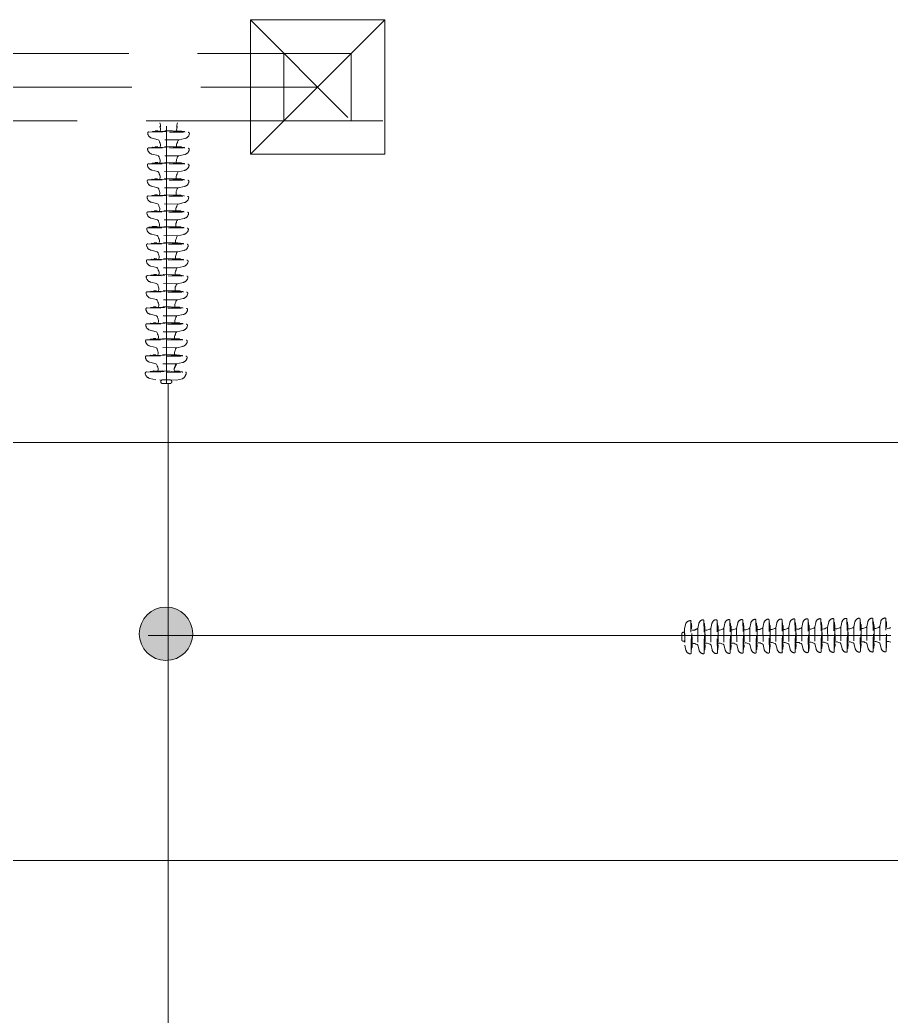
# Model space of a CAD drawing. Header units: inches. Extents: x 3989 to 4711, y 2881 to 3348.
# Drawn here: x 4148.24 to 4179.83, y 3228.33 to 3264.44 of the extents above; entities that cross this region are included whole.
import ezdxf

# ---------------------------------------------------------------- set-up
doc = ezdxf.new("R2010")
doc.units = ezdxf.units.IN
doc.header["$MEASUREMENT"] = 0
doc.linetypes.add('DASHED', pattern=[0.75, 0.5, -0.25])
doc.layers.add('COTAS', color=4, linetype='Continuous')
doc.layers.add('medidas', color=3, linetype='Continuous')

# ---------------------------------------------------------------- blocks, each defined once
blk = doc.blocks.new('*U13')
at = {"color": 0, "linetype": 'DASHED', "lineweight": 0}
for p, q in [((-106.07, -91.437), (-106.061, -90.5)), ((-106.07, -90.58), (-106.062, -90.58)), ((-106.054, -91.549), (-106.042, -90.389)), ((-106.052, -90.492), (-106.043, -90.492)), ((-105.857, -90.489), (-105.817, -90.669)), ((-105.602, -91.442), (-105.593, -90.505)), ((-105.602, -90.584), (-105.593, -90.584)), ((-105.586, -91.554), (-105.574, -90.394)), ((-105.584, -90.496), (-105.575, -90.496)), ((-105.388, -90.494), (-105.348, -90.673)), ((-105.134, -91.447), (-105.124, -90.51)), ((-105.134, -90.59), (-105.125, -90.59)), ((-105.118, -91.559), (-105.106, -90.399)), ((-105.116, -90.501), (-105.107, -90.502)), ((-104.92, -90.499), (-104.88, -90.679)), ((-104.659, -91.452), (-104.649, -90.515)), ((-104.659, -90.594), (-104.65, -90.594)), ((-104.643, -91.563), (-104.631, -90.403)), ((-104.64, -90.506), (-104.632, -90.506)), ((-104.445, -90.503), (-104.405, -90.683)), ((-104.184, -91.456), (-104.174, -90.519)), ((-104.183, -90.599), (-104.175, -90.599)), ((-104.167, -91.568), (-104.156, -90.408)), ((-104.165, -90.511), (-104.157, -90.511)), ((-103.97, -90.508), (-103.93, -90.688)), ((-103.715, -91.461), (-103.706, -90.524)), ((-103.715, -90.604), (-103.707, -90.604)), ((-103.699, -91.573), (-103.687, -90.413)), ((-103.697, -90.516), (-103.688, -90.516)), ((-103.502, -90.513), (-103.462, -90.693)), ((-103.248, -91.537), (-103.238, -90.6)), ((-103.247, -91.466), (-103.238, -90.529)), ((-103.247, -90.609), (-103.238, -90.609)), ((-103.231, -91.578), (-103.219, -90.418)), ((-103.231, -91.578), (-103.219, -90.418)), ((-103.229, -90.521), (-103.22, -90.521)), ((-103.033, -90.518), (-102.993, -90.698)), ((-102.772, -91.471), (-102.762, -90.534)), ((-102.772, -91.471), (-102.762, -90.534)), ((-102.772, -90.613), (-102.763, -90.613)), ((-102.756, -91.582), (-102.744, -90.422)), ((-102.756, -91.582), (-102.744, -90.422)), ((-102.754, -90.525), (-102.745, -90.525)), ((-102.558, -90.522), (-102.518, -90.702)), ((-102.304, -91.475), (-102.294, -90.538)), ((-102.304, -90.618), (-102.295, -90.618)), ((-102.287, -91.587), (-102.276, -90.427)), ((-102.285, -90.53), (-102.277, -90.53)), ((-102.09, -90.527), (-102.05, -90.707)), ((-101.835, -91.481), (-101.826, -90.544)), ((-101.835, -90.623), (-101.827, -90.623)), ((-101.819, -91.592), (-101.807, -90.432)), ((-101.817, -90.535), (-101.808, -90.535)), ((-101.622, -90.532), (-101.582, -90.712)), ((-101.36, -91.485), (-101.351, -90.548)), ((-101.36, -90.627), (-101.352, -90.628)), ((-101.344, -91.597), (-101.332, -90.437)), ((-101.342, -90.539), (-101.333, -90.54)), ((-101.147, -90.537), (-101.107, -90.716)), ((-100.885, -91.49), (-100.876, -90.553)), ((-100.885, -90.632), (-100.876, -90.632)), ((-100.869, -91.601), (-100.857, -90.442)), ((-100.867, -90.544), (-100.858, -90.544)), ((-100.671, -90.542), (-100.631, -90.721)), ((-100.417, -91.495), (-100.407, -90.558)), ((-100.417, -90.637), (-100.408, -90.637)), ((-100.401, -91.606), (-100.389, -90.446)), ((-100.399, -90.549), (-100.39, -90.549)), ((-100.203, -90.546), (-100.163, -90.726)), ((-99.949, -91.5), (-99.939, -90.563)), ((-99.949, -90.642), (-99.94, -90.642)), ((-99.932, -91.611), (-99.921, -90.451)), ((-99.93, -90.554), (-99.922, -90.554)), ((-99.735, -90.551), (-99.695, -90.731)), ((-99.473, -91.504), (-99.464, -90.567)), ((-99.457, -91.616), (-99.446, -90.456)), ((-99.455, -90.559), (-99.447, -90.559)), ((-99.26, -90.556), (-99.22, -90.736)), ((-98.998, -91.502), (-98.989, -90.565)), ((-98.982, -91.614), (-98.97, -90.454)), ((-98.982, -91.621), (-98.97, -90.461)), ((-98.98, -90.557), (-98.971, -90.557)), ((-98.785, -90.554), (-98.745, -90.734)), ((-105.817, -90.669), (-105.823, -91.274)), ((-105.612, -90.677), (-105.618, -91.282)), ((-105.616, -91.085), (-105.613, -90.861)), ((-105.348, -90.673), (-105.354, -91.278)), ((-105.143, -90.682), (-105.149, -91.288)), ((-105.147, -91.09), (-105.145, -90.867)), ((-104.88, -90.679), (-104.886, -91.284)), ((-104.668, -90.687), (-104.674, -91.292)), ((-104.672, -91.095), (-104.67, -90.871)), ((-104.405, -90.683), (-104.411, -91.288)), ((-104.193, -90.692), (-104.199, -91.297)), ((-104.197, -91.099), (-104.195, -90.876)), ((-103.93, -90.688), (-103.936, -91.293)), ((-103.725, -90.696), (-103.731, -91.302)), ((-103.729, -91.104), (-103.727, -90.881)), ((-103.462, -90.693), (-103.468, -91.298)), ((-103.257, -90.702), (-103.263, -91.307)), ((-103.261, -91.109), (-103.258, -90.886)), ((-102.993, -90.698), (-102.999, -91.303)), ((-102.781, -90.706), (-102.788, -91.311)), ((-102.786, -91.114), (-102.783, -90.89)), ((-102.518, -90.702), (-102.524, -91.307)), ((-102.313, -90.711), (-102.319, -91.316)), ((-102.317, -91.119), (-102.315, -90.895)), ((-102.05, -90.707), (-102.056, -91.312)), ((-101.845, -90.716), (-101.851, -91.321)), ((-101.849, -91.124), (-101.847, -90.9)), ((-101.582, -90.712), (-101.588, -91.317)), ((-101.37, -90.72), (-101.376, -91.325)), ((-101.374, -91.128), (-101.372, -90.905)), ((-101.107, -90.716), (-101.113, -91.322)), ((-100.895, -90.725), (-100.901, -91.33)), ((-100.899, -91.133), (-100.896, -90.909)), ((-100.631, -90.721), (-100.638, -91.326)), ((-100.426, -90.73), (-100.432, -91.335)), ((-100.43, -91.138), (-100.428, -90.914)), ((-100.163, -90.726), (-100.169, -91.331)), ((-99.958, -90.735), (-99.964, -91.34)), ((-99.962, -91.143), (-99.96, -90.919)), ((-99.695, -90.731), (-99.701, -91.336)), ((-99.483, -90.74), (-99.489, -91.345)), ((-99.487, -91.147), (-99.485, -90.924)), ((-99.473, -90.647), (-99.465, -90.647)), ((-99.22, -90.736), (-99.226, -91.341)), ((-99.015, -91.414), (-99.007, -90.653)), ((-99.012, -91.145), (-99.01, -90.922)), ((-98.998, -90.645), (-98.99, -90.645)), ((-98.745, -90.734), (-98.751, -91.345)), ((-98.749, -91.141), (-98.746, -90.918)), ((-98.645, -91.143), (-98.643, -90.919)), ((-105.866, -91.453), (-105.823, -91.274)), ((-105.61, -91.362), (-105.601, -91.362)), ((-105.398, -91.457), (-105.354, -91.278)), ((-104.93, -91.462), (-104.886, -91.284)), ((-104.455, -91.467), (-104.411, -91.288)), ((-103.98, -91.472), (-103.936, -91.293)), ((-103.511, -91.477), (-103.468, -91.298)), ((-103.043, -91.482), (-102.999, -91.303)), ((-102.568, -91.486), (-102.524, -91.307)), ((-102.1, -91.491), (-102.056, -91.312)), ((-101.631, -91.496), (-101.588, -91.317)), ((-101.156, -91.5), (-101.113, -91.322)), ((-100.681, -91.505), (-100.638, -91.326)), ((-100.213, -91.51), (-100.169, -91.331)), ((-99.745, -91.515), (-99.701, -91.336)), ((-99.27, -91.52), (-99.226, -91.341)), ((-98.794, -91.524), (-98.751, -91.345)), ((-106.062, -91.446), (-106.053, -91.446)), ((-105.593, -91.451), (-105.585, -91.451)), ((-105.142, -91.367), (-105.133, -91.368)), ((-105.125, -91.456), (-105.117, -91.456)), ((-104.666, -91.372), (-104.658, -91.372)), ((-104.65, -91.46), (-104.641, -91.46)), ((-104.191, -91.377), (-104.183, -91.377)), ((-104.175, -91.465), (-104.166, -91.465)), ((-103.723, -91.381), (-103.714, -91.382)), ((-103.707, -91.47), (-103.698, -91.47)), ((-103.239, -91.546), (-103.231, -91.546)), ((-102.763, -91.479), (-102.755, -91.479)), ((-102.311, -91.396), (-102.303, -91.396)), ((-102.295, -91.484), (-102.286, -91.484)), ((-101.843, -91.401), (-101.835, -91.401)), ((-101.827, -91.489), (-101.818, -91.489)), ((-101.368, -91.405), (-101.359, -91.405)), ((-101.352, -91.494), (-101.343, -91.494)), ((-100.893, -91.41), (-100.884, -91.41)), ((-100.877, -91.499), (-100.868, -91.499)), ((-100.425, -91.415), (-100.416, -91.415)), ((-100.408, -91.503), (-100.4, -91.503)), ((-99.956, -91.42), (-99.948, -91.42)), ((-99.94, -91.508), (-99.931, -91.508)), ((-99.481, -91.424), (-99.473, -91.425)), ((-99.465, -91.513), (-99.456, -91.513))]:
    blk.add_line(p, q, dxfattribs=at)
at = {"color": 0, "lineweight": 0}
for p, q in [((-105.612, -90.677), (-105.611, -90.593)), ((-105.143, -90.682), (-105.142, -90.598)), ((-104.668, -90.687), (-104.667, -90.603)), ((-104.193, -90.692), (-104.192, -90.607)), ((-103.725, -90.696), (-103.724, -90.612)), ((-103.257, -90.702), (-103.256, -90.617)), ((-102.781, -90.706), (-102.781, -90.622)), ((-102.313, -90.711), (-102.312, -90.626)), ((-101.845, -90.716), (-101.844, -90.632)), ((-101.37, -90.72), (-101.369, -90.636)), ((-100.895, -90.725), (-100.894, -90.641)), ((-100.426, -90.73), (-100.426, -90.646)), ((-99.958, -90.735), (-99.957, -90.651)), ((-99.483, -90.74), (-99.482, -90.655)), ((-99.074, -90.802), (-99.223, -90.723)), ((-105.618, -91.354), (-105.618, -91.282)), ((-105.15, -91.359), (-105.149, -91.288)), ((-104.675, -91.363), (-104.674, -91.292)), ((-104.2, -91.368), (-104.199, -91.297)), ((-103.732, -91.373), (-103.731, -91.302)), ((-103.263, -91.378), (-103.263, -91.307)), ((-102.788, -91.382), (-102.788, -91.311)), ((-102.32, -91.387), (-102.319, -91.316)), ((-101.852, -91.392), (-101.851, -91.321)), ((-101.377, -91.397), (-101.376, -91.325)), ((-100.901, -91.401), (-100.901, -91.33)), ((-100.433, -91.406), (-100.432, -91.335)), ((-99.965, -91.411), (-99.964, -91.34)), ((-99.49, -91.416), (-99.489, -91.345)), ((-103.264, -91.449), (-103.263, -91.378))]:
    blk.add_line(p, q, dxfattribs=at)
blk.add_lwpolyline([(-98.729, -91.19), (-98.75, -91.229)], dxfattribs=at)
at = {"color": 0, "linetype": 'DASHED', "lineweight": 0}
for centre, radius, start, end in [((-106.052, -90.5), 0.00864, 89.4188, 179.4188), ((-106.008, -90.389), 0.0346, 82.7008, 179.4188), ((-106.025, -90.526), 0.173, 12.5488, 82.7008), ((-105.602, -90.593), 0.00864, 89.4188, 179.4188), ((-105.584, -90.505), 0.00864, 89.4188, 179.4188), ((-105.54, -90.394), 0.0346, 82.7008, 179.4188), ((-105.557, -90.531), 0.173, 12.5488, 82.7008), ((-105.134, -90.598), 0.00864, 89.4188, 179.4188), ((-105.116, -90.51), 0.00864, 89.4188, 179.4188), ((-105.071, -90.399), 0.0346, 82.7008, 179.4188), ((-105.089, -90.536), 0.173, 12.5488, 82.7008), ((-104.659, -90.603), 0.00864, 89.4188, 179.4188), ((-104.641, -90.515), 0.00864, 89.4188, 179.4188), ((-104.596, -90.404), 0.0346, 82.7008, 179.4188), ((-104.614, -90.541), 0.173, 12.5488, 82.7008), ((-104.184, -90.607), 0.00864, 89.4188, 179.4188), ((-104.165, -90.519), 0.00864, 89.4188, 179.4188), ((-104.121, -90.408), 0.0346, 82.7008, 179.4188), ((-104.139, -90.546), 0.173, 12.5488, 82.7008), ((-103.715, -90.612), 0.00864, 89.4188, 179.4188), ((-103.697, -90.524), 0.00864, 89.4188, 179.4188), ((-103.653, -90.413), 0.0346, 82.7008, 179.4188), ((-103.67, -90.55), 0.173, 12.5488, 82.7008), ((-103.247, -90.617), 0.00864, 89.4188, 179.4188), ((-103.229, -90.529), 0.00864, 89.4188, 179.4188), ((-103.185, -90.418), 0.0346, 82.7008, 179.4188), ((-103.202, -90.555), 0.173, 12.5488, 82.7008), ((-102.772, -90.622), 0.00864, 89.4188, 179.4188), ((-102.754, -90.534), 0.00864, 89.4188, 179.4188), ((-102.709, -90.423), 0.0346, 82.7008, 179.4188), ((-102.727, -90.56), 0.173, 12.5488, 82.7008), ((-102.304, -90.627), 0.00864, 89.4188, 179.4188), ((-102.285, -90.538), 0.00864, 89.4188, 179.4188), ((-102.241, -90.428), 0.0346, 82.7008, 179.4188), ((-102.259, -90.565), 0.173, 12.5488, 82.7008), ((-101.835, -90.632), 0.00864, 89.4188, 179.4188), ((-101.817, -90.544), 0.00864, 89.4188, 179.4188), ((-101.773, -90.433), 0.0346, 82.7008, 179.4188), ((-101.79, -90.57), 0.173, 12.5488, 82.7008), ((-101.36, -90.636), 0.00864, 89.4188, 179.4188), ((-101.342, -90.548), 0.00864, 89.4188, 179.4188), ((-101.298, -90.437), 0.0346, 82.7008, 179.4188), ((-101.315, -90.574), 0.173, 12.5488, 82.7008), ((-100.885, -90.641), 0.00864, 89.4188, 179.4188), ((-100.867, -90.553), 0.00864, 89.4188, 179.4188), ((-100.823, -90.442), 0.0346, 82.7008, 179.4188), ((-100.84, -90.579), 0.173, 12.5488, 82.7008), ((-100.417, -90.646), 0.00864, 89.4188, 179.4188), ((-100.399, -90.558), 0.00864, 89.4188, 179.4188), ((-100.354, -90.447), 0.0346, 82.7008, 179.4188), ((-100.372, -90.584), 0.173, 12.5488, 82.7008), ((-99.949, -90.651), 0.00864, 89.4188, 179.4188), ((-99.93, -90.563), 0.00864, 89.4188, 179.4188), ((-99.886, -90.452), 0.0346, 82.7008, 179.4188), ((-99.904, -90.589), 0.173, 12.5488, 82.7008), ((-99.455, -90.567), 0.00864, 89.4188, 179.4188), ((-99.411, -90.456), 0.0346, 82.7008, 179.4188), ((-99.429, -90.593), 0.173, 12.5488, 82.7008), ((-98.98, -90.565), 0.00864, 89.4188, 179.4188), ((-98.949, -90.482), 0.0346, 57.726, 154.4439), ((-98.966, -90.66), 0.21, 30.153, 80.354), ((-99.473, -90.655), 0.00864, 89.4188, 179.4188), ((-98.998, -90.653), 0.00864, 89.4188, 179.4188), ((-98.695, -90.925), 0.0522, 352.1235, 186.7141), ((-105.61, -91.354), 0.00864, 179.4188, 269.4188), ((-105.142, -91.359), 0.00864, 179.4188, 269.4188), ((-104.666, -91.363), 0.00864, 179.4188, 269.4188), ((-98.697, -91.149), 0.0522, 172.1235, 6.7141), ((-106.062, -91.437), 0.00864, 179.4188, 269.4188), ((-106.02, -91.549), 0.0346, 179.4188, 276.1367), ((-106.034, -91.412), 0.173, 276.1367, 346.2887), ((-105.593, -91.442), 0.00864, 179.4188, 269.4188), ((-105.551, -91.554), 0.0346, 179.4188, 276.1367), ((-105.566, -91.416), 0.173, 276.1367, 346.2887), ((-105.125, -91.447), 0.00864, 179.4188, 269.4188), ((-105.083, -91.559), 0.0346, 179.4188, 276.1367), ((-105.098, -91.422), 0.173, 276.1367, 346.2887), ((-104.65, -91.452), 0.00864, 179.4188, 269.4188), ((-104.608, -91.563), 0.0346, 179.4188, 276.1367), ((-104.623, -91.426), 0.173, 276.1367, 346.2887), ((-104.191, -91.368), 0.00864, 179.4188, 269.4188), ((-104.175, -91.456), 0.00864, 179.4188, 269.4188), ((-104.133, -91.568), 0.0346, 179.4188, 276.1367), ((-104.148, -91.431), 0.173, 276.1367, 346.2887), ((-103.723, -91.373), 0.00864, 179.4188, 269.4188), ((-103.707, -91.461), 0.00864, 179.4188, 269.4188), ((-103.665, -91.573), 0.0346, 179.4188, 276.1367), ((-103.679, -91.436), 0.173, 276.1367, 346.2887), ((-103.255, -91.449), 0.00864, 179.4188, 269.4188), ((-103.239, -91.537), 0.00864, 179.4188, 269.4188), ((-103.196, -91.578), 0.0346, 179.4188, 276.1367), ((-103.211, -91.441), 0.173, 276.1367, 346.2887), ((-102.78, -91.382), 0.00864, 179.4188, 269.4188), ((-102.763, -91.471), 0.00864, 179.4188, 269.4188), ((-102.721, -91.583), 0.0346, 179.4188, 276.1367), ((-102.736, -91.445), 0.173, 276.1367, 346.2887), ((-102.311, -91.387), 0.00864, 179.4188, 269.4188), ((-102.295, -91.476), 0.00864, 179.4188, 269.4188), ((-102.253, -91.587), 0.0346, 179.4188, 276.1367), ((-102.268, -91.45), 0.173, 276.1367, 346.2887), ((-101.843, -91.392), 0.00864, 179.4188, 269.4188), ((-101.827, -91.481), 0.00864, 179.4188, 269.4188), ((-101.785, -91.592), 0.0346, 179.4188, 276.1367), ((-101.799, -91.455), 0.173, 276.1367, 346.2887), ((-101.368, -91.397), 0.00864, 179.4188, 269.4188), ((-101.352, -91.485), 0.00864, 179.4188, 269.4188), ((-101.309, -91.597), 0.0346, 179.4188, 276.1367), ((-101.324, -91.459), 0.173, 276.1367, 346.2887), ((-100.893, -91.402), 0.00864, 179.4188, 269.4188), ((-100.876, -91.49), 0.00864, 179.4188, 269.4188), ((-100.834, -91.602), 0.0346, 179.4188, 276.1367), ((-100.849, -91.464), 0.173, 276.1367, 346.2887), ((-100.425, -91.406), 0.00864, 179.4188, 269.4188), ((-100.408, -91.495), 0.00864, 179.4188, 269.4188), ((-100.366, -91.607), 0.0346, 179.4188, 276.1367), ((-100.381, -91.469), 0.173, 276.1367, 346.2887), ((-99.956, -91.411), 0.00864, 179.4188, 269.4188), ((-99.94, -91.5), 0.00864, 179.4188, 269.4188), ((-99.898, -91.612), 0.0346, 179.4188, 276.1367), ((-99.913, -91.474), 0.173, 276.1367, 346.2887), ((-99.481, -91.416), 0.00864, 179.4188, 269.4188), ((-99.465, -91.504), 0.00864, 179.4188, 269.4188), ((-99.423, -91.616), 0.0346, 179.4188, 276.1367), ((-99.437, -91.479), 0.173, 276.1367, 346.2887), ((-99.006, -91.414), 0.00864, 179.4188, 269.4188), ((-98.99, -91.504), 0.00864, 179.4188, 269.4188), ((-98.948, -91.621), 0.0346, 179.4188, 276.1367), ((-98.962, -91.483), 0.173, 276.1367, 346.2887)]:
    blk.add_arc(centre, radius, start, end, dxfattribs=at)
at = {"color": 0, "lineweight": 0}
for centre, radius, start, end in [((-106.127, -90.577), 0.154, 236.2975, 287.6703), ((-105.738, -90.615), 0.0951, 214.3765, 266.1931), ((-105.659, -90.582), 0.154, 236.2975, 287.6703), ((-105.27, -90.62), 0.0951, 214.3765, 266.1931), ((-105.191, -90.586), 0.154, 236.2975, 287.6703), ((-104.802, -90.624), 0.0951, 214.3765, 266.1931), ((-104.722, -90.591), 0.154, 236.2975, 290.3874), ((-104.326, -90.629), 0.0951, 214.3765, 266.1931), ((-104.247, -90.596), 0.154, 236.2975, 290.3874), ((-103.851, -90.634), 0.0951, 214.3765, 266.1931), ((-103.772, -90.601), 0.154, 236.2975, 287.6703), ((-103.383, -90.639), 0.0951, 214.3765, 266.1931), ((-103.304, -90.606), 0.154, 236.2975, 287.6703), ((-102.915, -90.644), 0.0951, 214.3765, 266.1931), ((-102.836, -90.61), 0.154, 236.2975, 290.3874), ((-102.44, -90.648), 0.0951, 214.3765, 266.1931), ((-102.36, -90.615), 0.154, 236.2975, 287.6703), ((-101.971, -90.653), 0.0951, 214.3765, 266.1931), ((-101.892, -90.62), 0.154, 236.2975, 287.6703), ((-101.503, -90.658), 0.0951, 214.3765, 266.1931), ((-101.424, -90.625), 0.154, 236.2975, 290.3874), ((-101.028, -90.663), 0.0951, 214.3765, 266.1931), ((-100.949, -90.629), 0.154, 236.2975, 290.3874), ((-100.553, -90.668), 0.0951, 214.3765, 266.1931), ((-100.474, -90.634), 0.154, 236.2975, 287.6703), ((-100.085, -90.672), 0.0951, 214.3765, 266.1931), ((-100.005, -90.639), 0.154, 236.2975, 287.6703), ((-99.616, -90.677), 0.0951, 214.3765, 266.1931), ((-99.537, -90.644), 0.154, 236.2975, 290.3874), ((-99.141, -90.682), 0.0951, 214.3765, 266.1931), ((-99.062, -90.649), 0.154, 236.2975, 290.3874), ((-106.135, -91.359), 0.154, 71.1672, 122.5401), ((-105.745, -91.329), 0.0951, 92.6444, 144.4611), ((-105.667, -91.364), 0.154, 71.1672, 122.5401), ((-105.277, -91.334), 0.0951, 92.6444, 144.4611), ((-105.199, -91.369), 0.154, 71.1672, 122.5401), ((-104.809, -91.339), 0.0951, 92.6444, 144.4611), ((-104.73, -91.373), 0.154, 68.4501, 122.5401), ((-104.334, -91.343), 0.0951, 92.6444, 144.4611), ((-104.255, -91.378), 0.154, 68.4501, 122.5401), ((-103.859, -91.348), 0.0951, 92.6444, 144.4611), ((-103.78, -91.383), 0.154, 71.1672, 122.5401), ((-103.39, -91.353), 0.0951, 92.6444, 144.4611), ((-103.312, -91.388), 0.154, 71.1672, 122.5401), ((-102.922, -91.358), 0.0951, 92.6444, 144.4611), ((-102.844, -91.393), 0.154, 71.1672, 122.5401), ((-102.447, -91.363), 0.0951, 92.6444, 144.4611), ((-102.368, -91.397), 0.154, 71.1672, 122.5401), ((-101.979, -91.367), 0.0951, 92.6444, 144.4611), ((-101.9, -91.402), 0.154, 71.1672, 122.5401), ((-101.51, -91.372), 0.0951, 92.6444, 144.4611), ((-101.432, -91.407), 0.154, 68.4501, 122.5401), ((-101.035, -91.377), 0.0951, 92.6444, 144.4611), ((-100.957, -91.412), 0.154, 68.4501, 122.5401), ((-100.56, -91.382), 0.0951, 92.6444, 144.4611), ((-100.482, -91.417), 0.154, 71.1672, 122.5401), ((-100.092, -91.386), 0.0951, 92.6444, 144.4611), ((-100.013, -91.421), 0.154, 71.1672, 122.5401), ((-99.624, -91.391), 0.0951, 92.6444, 144.4611), ((-99.545, -91.426), 0.154, 68.4501, 122.5401), ((-99.148, -91.396), 0.0951, 92.6444, 144.4611), ((-99.07, -91.431), 0.154, 68.4501, 122.5401)]:
    blk.add_arc(centre, radius, start, end, dxfattribs=at)
at = {"layer": 'COTAS', "color": 0, "lineweight": 0}
blk.add_line((-79.29, -90.989), (-106.218, -90.989), dxfattribs=at)
at = {"layer": 'medidas', "color": 0, "lineweight": 0}
for p, q in [((-99.006, -91.423), (-98.997, -91.423)), ((-98.99, -91.512), (-98.981, -91.513))]:
    blk.add_line(p, q, dxfattribs=at)
blk = doc.blocks.new('*U14')
at = {"color": 0, "linetype": 'ByBlock', "lineweight": -2, "transparency": 16777216}
blk.add_blockref('*U13', (260, 180), dxfattribs=at)

msp = doc.modelspace()

# ---------------------------------------------------------------- hatches: boundary and pattern name
at = {"lineweight": 0}
h = msp.add_hatch(color=256, dxfattribs=at)
h.dxf.hatch_style = 1
h.paths.add_polyline_path([(4153.62024, 3243.15425), (4153.62024, 3242.12847), (4154.50468, 3242.12847, 0.01577024), (4154.5066, 3242.1895, 0.38963386)])
h.paths.add_polyline_path([(4153.62024, 3243.15425, 0.43922803), (4152.57016, 3242.1895, 0.43922803), (4153.62024, 3241.22474)])
h.paths.add_polyline_path([(4154.50468, 3242.12847), (4153.62024, 3242.12847), (4153.62024, 3241.22474, 0.37158039)])

# ---------------------------------------------------------------- linework, layer by layer
at = {"color": 0, "linetype": 'DASHED', "lineweight": 0}
for p, q in [((4152.91764, 3260.38437), (4154.34512, 3260.36989)), ((4153.04424, 3260.39373), (4153.04413, 3260.38309)), ((4153.05498, 3260.40426), (4154.20821, 3260.39256)), ((4153.153, 3260.4139), (4153.15289, 3260.40327)), ((4153.99601, 3260.41599), (4153.25131, 3260.42355)), ((4153.49424, 3260.42108), (4153.76938, 3260.41829)), ((4154.11041, 3260.40419), (4154.1103, 3260.39355)), ((4154.21874, 3260.38181), (4154.21863, 3260.37117)), ((4153.03602, 3260.1533), (4153.25618, 3260.09958)), ((4154.00088, 3260.09203), (4153.25618, 3260.09958)), ((4154.22208, 3260.14126), (4154.00088, 3260.09203)), ((4152.91179, 3259.80808), (4154.33928, 3259.7936)), ((4153.03017, 3259.577), (4153.25033, 3259.52329)), ((4153.03839, 3259.81743), (4153.03828, 3259.8068)), ((4153.04914, 3259.82797), (4154.20236, 3259.81627)), ((4153.14716, 3259.83761), (4153.14705, 3259.82697)), ((4153.99017, 3259.8397), (4153.24546, 3259.84725)), ((4153.99503, 3259.51573), (4153.25033, 3259.52329)), ((4153.48839, 3259.84479), (4153.76354, 3259.842)), ((4154.21623, 3259.56497), (4153.99503, 3259.51573)), ((4154.10456, 3259.8279), (4154.10445, 3259.81726)), ((4154.21289, 3259.80552), (4154.21278, 3259.79488)), ((4152.90551, 3259.23179), (4154.333, 3259.21731)), ((4153.03211, 3259.24115), (4153.032, 3259.23051)), ((4153.04286, 3259.25168), (4154.19608, 3259.23998)), ((4153.14087, 3259.26132), (4153.14076, 3259.25068)), ((4153.98388, 3259.26341), (4153.23918, 3259.27096)), ((4153.48211, 3259.2685), (4153.75725, 3259.26571)), ((4154.09828, 3259.25161), (4154.09817, 3259.24097)), ((4154.20661, 3259.22923), (4154.2065, 3259.21859)), ((4153.02389, 3259.00071), (4153.24405, 3258.947)), ((4153.98875, 3258.93945), (4153.24405, 3258.947)), ((4154.20995, 3258.98868), (4153.98875, 3258.93945)), ((4152.90001, 3258.64702), (4154.3275, 3258.63254)), ((4153.02661, 3258.65638), (4153.02651, 3258.64574)), ((4153.03736, 3258.66691), (4154.19058, 3258.65521)), ((4153.13538, 3258.67655), (4153.13527, 3258.66591)), ((4153.97839, 3258.67864), (4153.23369, 3258.68619)), ((4153.47662, 3258.68373), (4153.75176, 3258.68094)), ((4154.09278, 3258.66684), (4154.09267, 3258.6562)), ((4154.20111, 3258.64446), (4154.20101, 3258.63382)), ((4153.01839, 3258.41594), (4153.23855, 3258.36223)), ((4153.02068, 3258.07161), (4153.02057, 3258.06097)), ((4153.03143, 3258.08214), (4154.18465, 3258.07044)), ((4153.12944, 3258.09179), (4153.12934, 3258.08115)), ((4153.97245, 3258.09387), (4153.22775, 3258.10143)), ((4153.98325, 3258.35467), (4153.23855, 3258.36223)), ((4153.47068, 3258.09896), (4153.74583, 3258.09617)), ((4154.20445, 3258.40391), (4153.98325, 3258.35467)), ((4154.08685, 3258.08207), (4154.08674, 3258.07143)), ((4152.89408, 3258.06225), (4154.32157, 3258.04777)), ((4153.01246, 3257.83118), (4153.23262, 3257.77746)), ((4153.97732, 3257.76991), (4153.23262, 3257.77746)), ((4154.19852, 3257.81915), (4153.97732, 3257.76991)), ((4154.19518, 3258.05969), (4154.19507, 3258.04906)), ((4152.88823, 3257.48596), (4154.31572, 3257.47148)), ((4153.01483, 3257.49532), (4153.01473, 3257.48468)), ((4153.02558, 3257.50585), (4154.1788, 3257.49415)), ((4153.1236, 3257.51549), (4153.12349, 3257.50485)), ((4153.96661, 3257.51758), (4153.22191, 3257.52513)), ((4153.46484, 3257.52267), (4153.73998, 3257.51988)), ((4154.081, 3257.50578), (4154.08089, 3257.49514)), ((4154.18933, 3257.4834), (4154.18923, 3257.47276)), ((4153.00662, 3257.25488), (4153.22677, 3257.20117)), ((4153.97147, 3257.19362), (4153.22677, 3257.20117)), ((4154.19267, 3257.24285), (4153.97147, 3257.19362)), ((4152.88195, 3256.90967), (4154.30944, 3256.89519)), ((4152.88195, 3256.90967), (4154.30944, 3256.89519)), ((4152.92099, 3256.91992), (4152.92088, 3256.90928)), ((4152.93174, 3256.93045), (4154.08496, 3256.91875)), ((4153.00033, 3256.6786), (4153.22049, 3256.62488)), ((4153.0193, 3256.92956), (4154.17252, 3256.91786)), ((4153.96032, 3256.94129), (4153.21562, 3256.94885)), ((4153.96519, 3256.61733), (4153.22049, 3256.62488)), ((4153.45855, 3256.94638), (4153.7337, 3256.94359)), ((4154.18639, 3256.66656), (4153.96519, 3256.61733)), ((4154.07472, 3256.92949), (4154.07461, 3256.91885)), ((4154.18305, 3256.90711), (4154.18294, 3256.89647)), ((4152.87645, 3256.3249), (4154.30394, 3256.31042)), ((4152.87645, 3256.3249), (4154.30394, 3256.31042)), ((4153.00306, 3256.33426), (4153.00295, 3256.32362)), ((4153.0138, 3256.34479), (4154.16703, 3256.33309)), ((4153.0138, 3256.34479), (4154.16703, 3256.33309)), ((4153.95483, 3256.35652), (4153.21013, 3256.36408)), ((4153.45306, 3256.36161), (4153.7282, 3256.35882)), ((4154.06922, 3256.34472), (4154.06912, 3256.33408)), ((4154.17756, 3256.32234), (4154.17745, 3256.3117)), ((4152.99484, 3256.09383), (4153.21499, 3256.04011)), ((4153.95969, 3256.03256), (4153.21499, 3256.04011)), ((4154.1809, 3256.08179), (4153.95969, 3256.03256)), ((4152.87061, 3255.74861), (4154.2981, 3255.73413)), ((4152.99721, 3255.75796), (4152.9971, 3255.74733)), ((4153.00796, 3255.76849), (4154.16118, 3255.7568)), ((4153.10597, 3255.77814), (4153.10587, 3255.7675)), ((4153.94898, 3255.78023), (4153.20428, 3255.78778)), ((4153.44721, 3255.78532), (4153.72236, 3255.78253)), ((4154.06338, 3255.76843), (4154.06327, 3255.75779)), ((4154.17171, 3255.74605), (4154.1716, 3255.73541)), ((4152.98899, 3255.51753), (4153.20915, 3255.46382)), ((4152.99093, 3255.18168), (4152.99082, 3255.17104)), ((4153.00167, 3255.19221), (4154.1549, 3255.18051)), ((4153.09969, 3255.20185), (4153.09958, 3255.19121)), ((4153.9427, 3255.20394), (4153.198, 3255.21149)), ((4153.95385, 3255.45626), (4153.20915, 3255.46382)), ((4153.44093, 3255.20903), (4153.71607, 3255.20624)), ((4154.17505, 3255.5055), (4153.95385, 3255.45626)), ((4154.05709, 3255.19214), (4154.05699, 3255.1815)), ((4152.86432, 3255.17232), (4154.29181, 3255.15784)), ((4152.98271, 3254.94124), (4153.20286, 3254.88753)), ((4153.94757, 3254.87997), (4153.20286, 3254.88753)), ((4154.16877, 3254.92921), (4153.94757, 3254.87997)), ((4154.16543, 3255.16976), (4154.16532, 3255.15912)), ((4152.85883, 3254.58755), (4154.28632, 3254.57307)), ((4152.98543, 3254.59691), (4152.98532, 3254.58627)), ((4152.99618, 3254.60744), (4154.1494, 3254.59574)), ((4153.09419, 3254.61708), (4153.09409, 3254.60644)), ((4153.9372, 3254.61917), (4153.1925, 3254.62672)), ((4153.43543, 3254.62426), (4153.71058, 3254.62147)), ((4154.0516, 3254.60737), (4154.05149, 3254.59673)), ((4154.15993, 3254.58499), (4154.15982, 3254.57435)), ((4152.97721, 3254.35647), (4153.19737, 3254.30276)), ((4153.94207, 3254.2952), (4153.19737, 3254.30276)), ((4154.16327, 3254.34444), (4153.94207, 3254.2952)), ((4152.8529, 3254.00278), (4154.28039, 3253.9883)), ((4152.97128, 3253.77171), (4153.19144, 3253.71799)), ((4152.9795, 3254.01214), (4152.97939, 3254.0015)), ((4152.99024, 3254.02267), (4154.14347, 3254.01097)), ((4153.08826, 3254.03232), (4153.08815, 3254.02168)), ((4153.93127, 3254.0344), (4153.18657, 3254.04196)), ((4153.4295, 3254.03949), (4153.70464, 3254.0367)), ((4154.15734, 3253.75968), (4153.93614, 3253.71044)), ((4154.04567, 3254.0226), (4154.04556, 3254.01196)), ((4154.154, 3254.00022), (4154.15389, 3253.98959)), ((4152.84705, 3253.42649), (4154.27454, 3253.41201)), ((4152.97365, 3253.43585), (4152.97354, 3253.42521)), ((4152.9844, 3253.44638), (4154.13762, 3253.43468)), ((4153.08242, 3253.45602), (4153.08231, 3253.44538)), ((4153.92543, 3253.45811), (4153.18072, 3253.46566)), ((4153.93614, 3253.71044), (4153.19144, 3253.71799)), ((4153.42365, 3253.4632), (4153.6988, 3253.46041)), ((4154.03982, 3253.44631), (4154.03971, 3253.43567)), ((4154.14815, 3253.42393), (4154.14804, 3253.41329)), ((4152.96543, 3253.19541), (4153.18559, 3253.1417)), ((4153.93029, 3253.13415), (4153.18559, 3253.1417)), ((4154.15149, 3253.18338), (4153.93029, 3253.13415)), ((4152.84077, 3252.8502), (4154.26826, 3252.83572)), ((4152.96737, 3252.85956), (4152.96726, 3252.84892)), ((4152.97812, 3252.87009), (4154.13134, 3252.85839)), ((4153.07613, 3252.87973), (4153.07602, 3252.86909)), ((4153.91914, 3252.88182), (4153.17444, 3252.88938)), ((4153.41737, 3252.88691), (4153.69251, 3252.88412)), ((4154.03354, 3252.87002), (4154.03343, 3252.85938)), ((4154.14187, 3252.84764), (4154.14176, 3252.837)), ((4152.95915, 3252.61913), (4153.17931, 3252.56541)), ((4153.07064, 3252.29496), (4153.07053, 3252.28432)), ((4153.91365, 3252.29705), (4153.16895, 3252.30461)), ((4153.92401, 3252.55786), (4153.17931, 3252.56541)), ((4153.41188, 3252.30214), (4153.68702, 3252.29935)), ((4154.14521, 3252.60709), (4153.92401, 3252.55786)), ((4152.83527, 3252.26543), (4154.26276, 3252.25095)), ((4152.95365, 3252.03436), (4153.17381, 3251.98064)), ((4152.96187, 3252.27479), (4152.96177, 3252.26415)), ((4152.97262, 3252.28532), (4154.12584, 3252.27362)), ((4153.91851, 3251.97309), (4153.17381, 3251.98064)), ((4154.13971, 3252.02232), (4153.91851, 3251.97309)), ((4154.02804, 3252.28525), (4154.02793, 3252.27461)), ((4154.13637, 3252.26287), (4154.13627, 3252.25223)), ((4152.82934, 3251.68067), (4154.25683, 3251.66618)), ((4152.83749, 3251.68058), (4154.26498, 3251.6661)), ((4152.97484, 3251.70047), (4154.12806, 3251.68877)), ((4153.0836, 3251.72065), (4154.01973, 3251.71115)), ((4153.41409, 3251.71729), (4153.68924, 3251.7145)), ((4154.03026, 3251.7004), (4154.03015, 3251.68976)), ((4154.13859, 3251.67802), (4154.13848, 3251.66738)), ((4152.94772, 3251.44959), (4153.16788, 3251.39588)), ((4153.92073, 3251.38824), (4153.16788, 3251.39588)), ((4153.41767, 3251.26599), (4153.69281, 3251.26319)), ((4153.41896, 3251.39333), (4153.6941, 3251.39054)), ((4154.14193, 3251.43747), (4153.92073, 3251.38824))]:
    msp.add_line(p, q, dxfattribs=at)
at = {"color": 0, "lineweight": 0}
for p, q in [((4153.16375, 3260.42443), (4153.25131, 3260.42355)), ((4153.99601, 3260.41599), (4154.09988, 3260.41494)), ((4153.1579, 3259.84814), (4153.24546, 3259.84725)), ((4153.99017, 3259.8397), (4154.09403, 3259.83864)), ((4153.15162, 3259.27185), (4153.23918, 3259.27096)), ((4153.98388, 3259.26341), (4154.08775, 3259.26236)), ((4153.14612, 3258.68708), (4153.23369, 3258.68619)), ((4153.97839, 3258.67864), (4154.08225, 3258.67759)), ((4153.14019, 3258.10232), (4153.22775, 3258.10143)), ((4153.97245, 3258.09387), (4154.07632, 3258.09282)), ((4153.13434, 3257.52602), (4153.22191, 3257.52513)), ((4153.96661, 3257.51758), (4154.07047, 3257.51653)), ((4153.0405, 3256.95062), (4153.12806, 3256.94973)), ((4153.12806, 3256.94973), (4153.21562, 3256.94885)), ((4153.96032, 3256.94129), (4154.06419, 3256.94024)), ((4153.12257, 3256.36496), (4153.21013, 3256.36408)), ((4153.95483, 3256.35652), (4154.05869, 3256.35547)), ((4153.11672, 3255.78867), (4153.20428, 3255.78778)), ((4153.94898, 3255.78023), (4154.05285, 3255.77917)), ((4153.11044, 3255.21238), (4153.198, 3255.21149)), ((4153.9427, 3255.20394), (4154.04656, 3255.20289)), ((4153.10494, 3254.62761), (4153.1925, 3254.62672)), ((4153.9372, 3254.61917), (4154.04107, 3254.61811)), ((4153.09901, 3254.04285), (4153.18657, 3254.04196)), ((4153.93127, 3254.0344), (4154.03514, 3254.03335)), ((4153.09316, 3253.46655), (4153.18072, 3253.46566)), ((4153.92543, 3253.45811), (4154.02929, 3253.45706)), ((4153.08688, 3252.89026), (4153.17444, 3252.88938)), ((4153.91914, 3252.88182), (4154.02301, 3252.88077)), ((4153.08138, 3252.30549), (4153.16895, 3252.30461)), ((4153.91365, 3252.29705), (4154.01751, 3252.296)), ((4153.83646, 3251.79331), (4153.9339, 3251.97651))]:
    msp.add_line(p, q, dxfattribs=at)
at = {"lineweight": 0}
msp.add_line((4153.61277, 3251.23348), (4153.61277, 3018.6165), dxfattribs=at)
at = {"color": 3, "lineweight": 0}
for p, q in [((4061.30783, 3249.11919), (4288.81124, 3249.11919)), ((4288.74544, 3233.96912), (4061.30053, 3233.96912))]:
    msp.add_line(p, q, dxfattribs=at)
at = {"color": 0, "lineweight": 0}
msp.add_lwpolyline([(4153.35925, 3251.36884), (4153.31114, 3251.39442)], dxfattribs=at)
at = {"lineweight": 0}
msp.add_circle((4153.53838, 3242.1895), 0.96822, dxfattribs=at)
at = {"color": 0, "lineweight": 0}
for centre, radius, start, end in [((4153.15382, 3260.61451), 0.18969, 341.167237, 32.540073), ((4154.11662, 3260.60474), 0.18969, 146.297459, 197.670295), ((4153.15101, 3260.48397), 0.18969, 341.167237, 32.540073), ((4154.11381, 3260.47421), 0.18969, 146.297459, 197.670295), ((4153.18812, 3260.00431), 0.11708, 2.644441, 54.461072), ((4153.14517, 3259.90768), 0.18969, 341.167237, 32.540073), ((4154.10797, 3259.89791), 0.18969, 146.297459, 197.670295), ((4154.06698, 3259.99539), 0.11708, 124.376461, 176.193091), ((4153.18228, 3259.42802), 0.11708, 2.644441, 54.461072), ((4154.06114, 3259.4191), 0.11708, 124.376461, 176.193091), ((4153.13932, 3259.33139), 0.18969, 341.167237, 32.540073), ((4154.10212, 3259.32162), 0.18969, 146.297459, 197.670295), ((4153.17643, 3258.85172), 0.11708, 2.644441, 54.461072), ((4153.13348, 3258.7551), 0.18969, 338.450099, 32.540073), ((4154.09628, 3258.74533), 0.18969, 146.297459, 200.387433), ((4154.05529, 3258.84281), 0.11708, 124.376461, 176.193091), ((4153.1705, 3258.26696), 0.11708, 2.644441, 54.461072), ((4153.12754, 3258.17033), 0.18969, 338.450099, 32.540073), ((4154.09034, 3258.16056), 0.18969, 146.297459, 200.387433), ((4154.04936, 3258.25804), 0.11708, 124.376461, 176.193091), ((4153.16456, 3257.68219), 0.11708, 2.644441, 54.461072), ((4154.04343, 3257.67328), 0.11708, 124.376461, 176.193091), ((4153.12161, 3257.58556), 0.18969, 341.167237, 32.540073), ((4154.08441, 3257.5758), 0.18969, 146.297459, 197.670295), ((4153.15872, 3257.1059), 0.11708, 2.644441, 54.461072), ((4153.11576, 3257.00927), 0.18969, 341.167237, 32.540073), ((4154.07856, 3256.9995), 0.18969, 146.297459, 197.670295), ((4154.03758, 3257.09698), 0.11708, 124.376461, 176.193091), ((4153.15243, 3256.52961), 0.11708, 2.644441, 54.461072), ((4153.10948, 3256.43298), 0.18969, 341.167237, 32.540073), ((4154.07272, 3256.42321), 0.18969, 146.297459, 200.387433), ((4154.03173, 3256.52069), 0.11708, 124.376461, 176.193091), ((4153.14694, 3255.94484), 0.11708, 2.644441, 54.461072), ((4153.10399, 3255.84821), 0.18969, 341.167237, 32.540073), ((4154.06679, 3255.83844), 0.18969, 146.297459, 197.670295), ((4154.0258, 3255.93592), 0.11708, 124.376461, 176.193091), ((4153.14109, 3255.36855), 0.11708, 2.644441, 54.461072), ((4153.09814, 3255.27192), 0.18969, 341.167237, 32.540073), ((4154.06094, 3255.26215), 0.18969, 146.297459, 197.670295), ((4154.01996, 3255.35963), 0.11708, 124.376461, 176.193091), ((4153.13525, 3254.79225), 0.11708, 2.644441, 54.461072), ((4154.01411, 3254.78334), 0.11708, 124.376461, 176.193091), ((4153.09229, 3254.69562), 0.18969, 338.450099, 32.540073), ((4154.05509, 3254.68586), 0.18969, 146.297459, 200.387433), ((4153.12931, 3254.20749), 0.11708, 2.644441, 54.461072), ((4153.08636, 3254.11086), 0.18969, 338.450099, 32.540073), ((4154.04916, 3254.10109), 0.18969, 146.297459, 200.387433), ((4154.00818, 3254.19857), 0.11708, 124.376461, 176.193091), ((4153.12338, 3253.62272), 0.11708, 2.644441, 54.461072), ((4153.08043, 3253.52609), 0.18969, 341.167237, 32.540073), ((4154.04323, 3253.51633), 0.18969, 146.297459, 197.670295), ((4154.00224, 3253.61381), 0.11708, 124.376461, 176.193091), ((4153.11754, 3253.04643), 0.11708, 2.644441, 54.461072), ((4153.07458, 3252.9498), 0.18969, 341.167237, 32.540073), ((4154.03738, 3252.94003), 0.18969, 146.297459, 197.670295), ((4153.9964, 3253.03751), 0.11708, 124.376461, 176.193091), ((4153.11169, 3252.47014), 0.11708, 2.644441, 54.461072), ((4153.06874, 3252.37351), 0.18969, 338.450099, 32.540073), ((4154.03154, 3252.36374), 0.18969, 146.297459, 200.387433), ((4153.99055, 3252.46122), 0.11708, 124.376461, 176.193091), ((4153.10576, 3251.88537), 0.11708, 2.644441, 54.461072), ((4153.98462, 3251.87645), 0.11708, 124.376461, 176.193091), ((4153.0628, 3251.78874), 0.18969, 338.450099, 32.540073), ((4154.0256, 3251.77897), 0.18969, 146.297459, 200.387433)]:
    msp.add_arc(centre, radius, start, end, dxfattribs=at)
at = {"color": 0, "linetype": 'DASHED', "lineweight": 0}
for centre, radius, start, end in [((4152.9172, 3260.34182), 0.04256, 89.418766, 186.136683), ((4153.08645, 3260.36002), 0.21278, 186.136683, 256.288747), ((4153.05488, 3260.39362), 0.01064, 89.418766, 179.418766), ((4153.16364, 3260.4138), 0.01064, 89.418766, 179.418766), ((4154.09977, 3260.4043), 0.01064, 359.418766, 89.418766), ((4154.2081, 3260.38192), 0.01064, 359.418766, 89.418766), ((4154.17585, 3260.34896), 0.21278, 282.548786, 352.700849), ((4154.34469, 3260.32734), 0.04256, 352.700849, 89.418766), ((4152.91136, 3259.76552), 0.04256, 89.418766, 186.136683), ((4153.08061, 3259.78372), 0.21278, 186.136683, 256.288747), ((4153.04903, 3259.81733), 0.01064, 89.418766, 179.418766), ((4153.15779, 3259.8375), 0.01064, 89.418766, 179.418766), ((4154.09392, 3259.82801), 0.01064, 359.418766, 89.418766), ((4154.20225, 3259.80563), 0.01064, 359.418766, 89.418766), ((4154.17, 3259.77267), 0.21278, 282.548786, 352.700849), ((4154.33885, 3259.75104), 0.04256, 352.700849, 89.418766), ((4152.90507, 3259.18924), 0.04256, 89.418766, 186.136683), ((4153.07433, 3259.20743), 0.21278, 186.136683, 256.288747), ((4153.04275, 3259.24104), 0.01064, 89.418766, 179.418766), ((4153.15151, 3259.26121), 0.01064, 89.418766, 179.418766), ((4154.08764, 3259.25172), 0.01064, 359.418766, 89.418766), ((4154.19597, 3259.22934), 0.01064, 359.418766, 89.418766), ((4154.16372, 3259.19638), 0.21278, 282.548786, 352.700849), ((4154.33256, 3259.17475), 0.04256, 352.700849, 89.418766), ((4152.89958, 3258.60447), 0.04256, 89.418766, 186.136683), ((4153.06883, 3258.62266), 0.21278, 186.136683, 256.288747), ((4153.03725, 3258.65627), 0.01064, 89.418766, 179.418766), ((4153.14602, 3258.67644), 0.01064, 89.418766, 179.418766), ((4154.08214, 3258.66695), 0.01064, 359.418766, 89.418766), ((4154.19047, 3258.64457), 0.01064, 359.418766, 89.418766), ((4154.15822, 3258.61161), 0.21278, 282.548786, 352.700849), ((4154.32707, 3258.58998), 0.04256, 352.700849, 89.418766), ((4153.03132, 3258.0715), 0.01064, 89.418766, 179.418766), ((4153.14008, 3258.09168), 0.01064, 89.418766, 179.418766), ((4154.07621, 3258.08218), 0.01064, 359.418766, 89.418766), ((4154.18454, 3258.0598), 0.01064, 359.418766, 89.418766), ((4152.89365, 3258.0197), 0.04256, 89.418766, 186.136683), ((4153.0629, 3258.0379), 0.21278, 186.136683, 256.288747), ((4154.15229, 3258.02685), 0.21278, 282.548786, 352.700849), ((4154.32114, 3258.00522), 0.04256, 352.700849, 89.418766), ((4152.8878, 3257.44341), 0.04256, 89.418766, 186.136683), ((4153.05705, 3257.4616), 0.21278, 186.136683, 256.288747), ((4153.02547, 3257.49521), 0.01064, 89.418766, 179.418766), ((4153.13424, 3257.51538), 0.01064, 89.418766, 179.418766), ((4154.07036, 3257.50589), 0.01064, 359.418766, 89.418766), ((4154.1787, 3257.48351), 0.01064, 359.418766, 89.418766), ((4154.14644, 3257.45055), 0.21278, 282.548786, 352.700849), ((4154.31529, 3257.42893), 0.04256, 352.700849, 89.418766), ((4152.88152, 3256.86712), 0.04256, 89.418766, 186.136683), ((4153.05077, 3256.88532), 0.21278, 186.136683, 256.288747), ((4152.93163, 3256.91981), 0.01064, 89.418766, 179.418766), ((4153.04039, 3256.93998), 0.01064, 89.418766, 179.418766), ((4154.06408, 3256.9296), 0.01064, 359.418766, 89.418766), ((4154.17241, 3256.90722), 0.01064, 359.418766, 89.418766), ((4154.14016, 3256.87426), 0.21278, 282.548786, 352.700849), ((4154.30901, 3256.85264), 0.04256, 352.700849, 89.418766), ((4152.87602, 3256.28235), 0.04256, 89.418766, 186.136683), ((4153.04527, 3256.30054), 0.21278, 186.136683, 256.288747), ((4153.01369, 3256.33415), 0.01064, 89.418766, 179.418766), ((4153.12246, 3256.35433), 0.01064, 89.418766, 179.418766), ((4154.05859, 3256.34483), 0.01064, 359.418766, 89.418766), ((4154.16692, 3256.32245), 0.01064, 359.418766, 89.418766), ((4154.13466, 3256.28949), 0.21278, 282.548786, 352.700849), ((4154.30351, 3256.26787), 0.04256, 352.700849, 89.418766), ((4152.87018, 3255.70605), 0.04256, 89.418766, 186.136683), ((4153.03943, 3255.72425), 0.21278, 186.136683, 256.288747), ((4153.00785, 3255.75786), 0.01064, 89.418766, 179.418766), ((4153.11661, 3255.77803), 0.01064, 89.418766, 179.418766), ((4154.05274, 3255.76854), 0.01064, 359.418766, 89.418766), ((4154.16107, 3255.74616), 0.01064, 359.418766, 89.418766), ((4154.12882, 3255.7132), 0.21278, 282.548786, 352.700849), ((4154.29766, 3255.69157), 0.04256, 352.700849, 89.418766), ((4153.00156, 3255.18157), 0.01064, 89.418766, 179.418766), ((4153.11033, 3255.20174), 0.01064, 89.418766, 179.418766), ((4154.04646, 3255.19225), 0.01064, 359.418766, 89.418766), ((4154.15479, 3255.16987), 0.01064, 359.418766, 89.418766), ((4152.86389, 3255.12977), 0.04256, 89.418766, 186.136683), ((4153.03314, 3255.14796), 0.21278, 186.136683, 256.288747), ((4154.12253, 3255.13691), 0.21278, 282.548786, 352.700849), ((4154.29138, 3255.11528), 0.04256, 352.700849, 89.418766), ((4152.8584, 3254.545), 0.04256, 89.418766, 186.136683), ((4153.02765, 3254.56319), 0.21278, 186.136683, 256.288747), ((4152.99607, 3254.5968), 0.01064, 89.418766, 179.418766), ((4153.10483, 3254.61697), 0.01064, 89.418766, 179.418766), ((4154.04096, 3254.60748), 0.01064, 359.418766, 89.418766), ((4154.14929, 3254.5851), 0.01064, 359.418766, 89.418766), ((4154.11704, 3254.55214), 0.21278, 282.548786, 352.700849), ((4154.28589, 3254.53051), 0.04256, 352.700849, 89.418766), ((4152.85246, 3253.96023), 0.04256, 89.418766, 186.136683), ((4153.02171, 3253.97843), 0.21278, 186.136683, 256.288747), ((4152.99014, 3254.01203), 0.01064, 89.418766, 179.418766), ((4153.0989, 3254.03221), 0.01064, 89.418766, 179.418766), ((4154.03503, 3254.02271), 0.01064, 359.418766, 89.418766), ((4154.14336, 3254.00033), 0.01064, 359.418766, 89.418766), ((4154.11111, 3253.96738), 0.21278, 282.548786, 352.700849), ((4154.27995, 3253.94575), 0.04256, 352.700849, 89.418766), ((4152.84662, 3253.38394), 0.04256, 89.418766, 186.136683), ((4153.01587, 3253.40213), 0.21278, 186.136683, 256.288747), ((4152.98429, 3253.43574), 0.01064, 89.418766, 179.418766), ((4153.09305, 3253.45591), 0.01064, 89.418766, 179.418766), ((4154.02918, 3253.44642), 0.01064, 359.418766, 89.418766), ((4154.13751, 3253.42404), 0.01064, 359.418766, 89.418766), ((4154.27411, 3253.36945), 0.04256, 352.700849, 89.418766), ((4154.10526, 3253.39108), 0.21278, 282.548786, 352.700849), ((4152.84033, 3252.80765), 0.04256, 89.418766, 186.136683), ((4153.00959, 3252.82584), 0.21278, 186.136683, 256.288747), ((4152.97801, 3252.85945), 0.01064, 89.418766, 179.418766), ((4153.08677, 3252.87963), 0.01064, 89.418766, 179.418766), ((4154.0229, 3252.87013), 0.01064, 359.418766, 89.418766), ((4154.13123, 3252.84775), 0.01064, 359.418766, 89.418766), ((4154.09898, 3252.81479), 0.21278, 282.548786, 352.700849), ((4154.26782, 3252.79317), 0.04256, 352.700849, 89.418766), ((4153.08128, 3252.29486), 0.01064, 89.418766, 179.418766), ((4154.0174, 3252.28536), 0.01064, 359.418766, 89.418766), ((4152.83484, 3252.22288), 0.04256, 89.418766, 186.136683), ((4153.00409, 3252.24107), 0.21278, 186.136683, 256.288747), ((4152.97251, 3252.27468), 0.01064, 89.418766, 179.418766), ((4154.12573, 3252.26298), 0.01064, 359.418766, 89.418766), ((4154.09348, 3252.23002), 0.21278, 282.548786, 352.700849), ((4154.26233, 3252.2084), 0.04256, 352.700849, 89.418766), ((4152.82891, 3251.63811), 0.04256, 89.418766, 186.136683), ((4152.99816, 3251.65631), 0.21278, 186.136683, 256.288747), ((4152.97301, 3251.68985), 0.01064, 89.418766, 179.418766), ((4153.08349, 3251.71001), 0.01064, 89.418766, 179.418766), ((4154.01962, 3251.70051), 0.01064, 359.418766, 89.418766), ((4154.12795, 3251.67813), 0.01064, 359.418766, 89.418766), ((4154.01203, 3251.66109), 0.25861, 300.153037, 350.354006), ((4154.231, 3251.64048), 0.04256, 327.725972, 64.443889), ((4153.41016, 3251.32974), 0.06419, 82.123468, 276.714064), ((4153.68531, 3251.32695), 0.06419, 262.123468, 96.714064)]:
    msp.add_arc(centre, radius, start, end, dxfattribs=at)
at = {"layer": 'COTAS', "color": 0, "linetype": 'DASHED', "lineweight": 0, "ltscale": 10}
for p, q in [((4161.46924, 3264.44325), (4156.59796, 3264.44325)), ((4156.59796, 3264.44325), (4156.59796, 3259.57197)), ((4156.59796, 3259.57197), (4161.46924, 3264.44325)), ((4156.59796, 3264.44325), (4161.46924, 3259.57197)), ((4156.59796, 3264.44325), (4156.59796, 3259.57197)), ((4161.46924, 3264.44325), (4156.59796, 3264.44325)), ((4156.59796, 3264.44325), (4161.46924, 3259.57197)), ((4161.46924, 3264.44325), (4156.59796, 3259.57197)), ((4161.46924, 3259.57197), (4161.46924, 3264.44325)), ((4161.46924, 3259.57197), (4161.46924, 3264.44325)), ((4161.46924, 3264.44325), (4161.46924, 3259.57197)), ((4087.18634, 3263.22543), (4157.81578, 3263.22543)), ((4160.25142, 3263.22543), (4157.81578, 3263.22543)), ((4157.81578, 3263.22543), (4157.81578, 3260.78979)), ((4157.81578, 3263.22543), (4157.81578, 3260.78979)), ((4160.25142, 3263.22543), (4157.81578, 3263.22543)), ((4160.25142, 3260.78979), (4160.25142, 3263.22543)), ((4160.25142, 3260.78979), (4160.25142, 3263.22543)), ((4087.30158, 3262.00761), (4159.0336, 3262.00761)), ((4157.81578, 3260.78979), (4087.18634, 3260.78979)), ((4157.81578, 3260.78979), (4156.59142, 3260.78979)), ((4157.81578, 3260.78979), (4160.25142, 3260.78979)), ((4161.40004, 3260.78979), (4160.25142, 3260.78979)), ((4156.59796, 3259.57197), (4161.46924, 3259.57197)), ((4156.59796, 3259.57197), (4161.46924, 3259.57197))]:
    msp.add_line(p, q, dxfattribs=at)
at = {"layer": 'COTAS', "color": 0, "lineweight": 0}
msp.add_line((4153.55524, 3251.26459), (4153.55524, 3260.58601), dxfattribs=at)
at = {"layer": 'medidas', "color": 0, "lineweight": 0}
for p, q in [((4152.96237, 3251.68996), (4152.96226, 3251.67932)), ((4153.07286, 3251.71011), (4153.07275, 3251.69948))]:
    msp.add_line(p, q, dxfattribs=at)

# ---------------------------------------------------------------- block references
at = {"lineweight": 0, "xscale": -1}
msp.add_blockref('*U14', (4333.6009, 3153.11752), dxfattribs=at)

doc.saveas('drawing.dxf')
